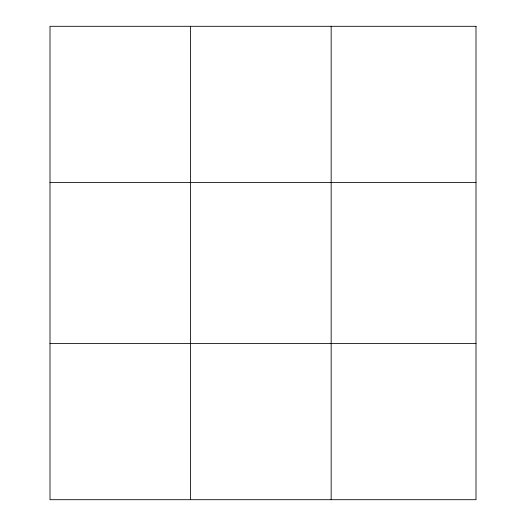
<?xml version="1.0" encoding="UTF-8"?>
<svg xmlns="http://www.w3.org/2000/svg" width="526" height="526" viewBox="0 0 526 526"><rect width="100%" height="100%" fill="white"/><g stroke="black" fill="none" stroke-linecap="round" stroke-linejoin="round"><path stroke-width="0.79" d="M190.583 26.3L190.583 499.7M331.163 26.3L331.163 499.7M50.003 182.522L475.997 182.522M50.003 343.478L475.997 343.478M475.997 26.3L475.997 499.7L50.003 499.7L50.003 26.3L475.997 26.3"/></g></svg>
